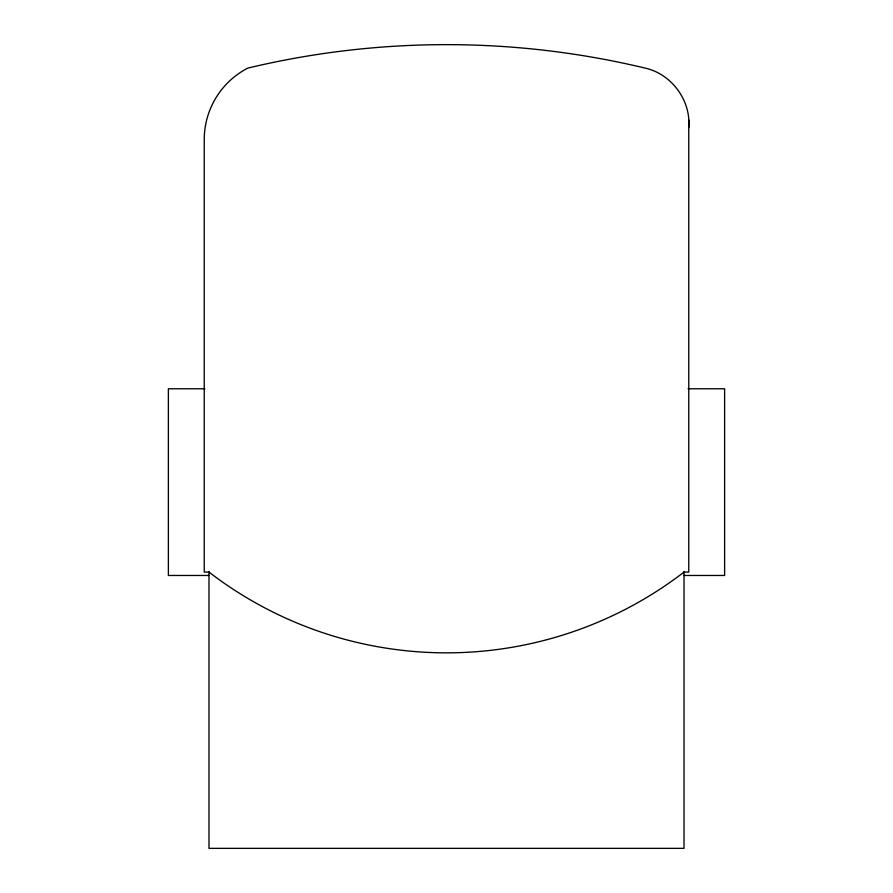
<?xml version="1.0" encoding="UTF-8"?>
<svg xmlns="http://www.w3.org/2000/svg" width="893" height="893" viewBox="0 0 893 893"><rect width="100%" height="100%" fill="white"/><g stroke="black" fill="none" stroke-linecap="round" stroke-linejoin="round"><path stroke-width="1.34" d="M688.76 127.52C691.104 100.552 671.659 74.007 645.237 68.114A853.172 853.172 0 0 0 247.763 68.114A80.482 80.482 0 0 0 204.24 139.609L204.24 572.089L208.984 572.089A389.661 389.661 0 0 0 684.016 572.089L688.76 572.089L688.76 120.075M204.932 388.779L168.375 388.779L168.375 575.472L208.984 575.472M688.068 388.779L724.625 388.779L724.625 575.472L684.016 575.472M684.016 571.553L684.016 848.35L208.984 848.35L208.984 571.553"/></g></svg>
